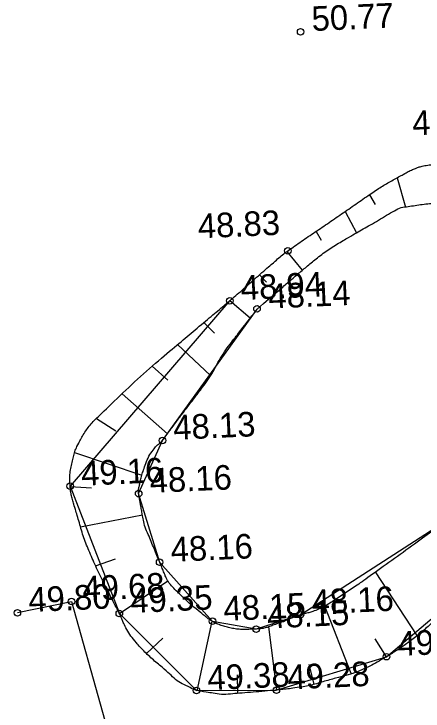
# Model space of a CAD drawing. Extents: x 641368 to 642075, y 6454981 to 6455876.
# Drawn here: x 641543.45 to 641555.93, y 6455583.24 to 6455604.49 of the extents above; entities that cross this region are included whole.
import ezdxf

# ---------------------------------------------------------------- set-up
doc = ezdxf.new("R2010")
doc.units = 0
for name, color, linetype in [('KIHT_28', 7, 'Continuous'), ('KIHT_31', 7, 'Continuous'), ('KIHT_34', 7, 'Continuous'), ('KIHT_42', 7, 'Continuous'), ('KIHT_54', 7, 'Continuous'), ('KIHT_60', 7, 'Continuous')]:
    doc.layers.add(name, color=color, linetype=linetype)

# ---------------------------------------------------------------- blocks, each defined once
blk = doc.blocks.new('PUNKT')
at = {"layer": 'KIHT_54'}
blk.add_circle((0, 0), 0.1, dxfattribs=at)

msp = doc.modelspace()

# ---------------------------------------------------------------- linework, layer by layer
at = {"layer": 'KIHT_28'}
for p, q in [((641545.202, 6455586.579), (641545.202, 6455586.579)), ((641545.202, 6455586.579), (641545.202, 6455586.579)), ((641545.202, 6455586.579), (641545.202, 6455586.579)), ((641543.554, 6455586.244), (641543.554, 6455586.244)), ((641543.554, 6455586.244), (641543.554, 6455586.244)), ((641543.554, 6455586.244), (641543.554, 6455586.244))]:
    msp.add_line(p, q, dxfattribs=at)
msp.add_lwpolyline([(641543.554, 6455586.244), (641545.202, 6455586.579), (641547.093, 6455579.833), (641548.24, 6455575.924)], dxfattribs=at)
at = {"layer": 'KIHT_31'}
for p, q in [((641551.797, 6455597.271), (641551.797, 6455597.271)), ((641551.797, 6455597.271), (641551.797, 6455597.271)), ((641551.797, 6455597.271), (641551.797, 6455597.271)), ((641550.03, 6455595.753), (641550.03, 6455595.753)), ((641550.03, 6455595.753), (641550.03, 6455595.753)), ((641550.03, 6455595.753), (641550.03, 6455595.753)), ((641550.865, 6455595.495), (641550.865, 6455595.495)), ((641550.865, 6455595.495), (641550.865, 6455595.495)), ((641550.865, 6455595.495), (641550.865, 6455595.495)), ((641547.975, 6455591.492), (641547.975, 6455591.492)), ((641547.975, 6455591.492), (641547.975, 6455591.492)), ((641547.975, 6455591.492), (641547.975, 6455591.492)), ((641545.161, 6455590.095), (641545.161, 6455590.095)), ((641545.161, 6455590.095), (641545.161, 6455590.095)), ((641545.161, 6455590.095), (641545.161, 6455590.095)), ((641547.248, 6455589.871), (641547.248, 6455589.871)), ((641547.248, 6455589.871), (641547.248, 6455589.871)), ((641547.248, 6455589.871), (641547.248, 6455589.871)), ((641547.891, 6455587.776), (641547.891, 6455587.776)), ((641547.891, 6455587.776), (641547.891, 6455587.776)), ((641547.891, 6455587.776), (641547.891, 6455587.776)), ((641546.663, 6455586.217), (641546.663, 6455586.217)), ((641546.663, 6455586.217), (641546.663, 6455586.217)), ((641546.663, 6455586.217), (641546.663, 6455586.217)), ((641552.194, 6455586.178), (641552.194, 6455586.178)), ((641552.194, 6455586.178), (641552.194, 6455586.178)), ((641552.194, 6455586.178), (641552.194, 6455586.178)), ((641549.502, 6455585.977), (641549.502, 6455585.977)), ((641549.502, 6455585.977), (641549.502, 6455585.977)), ((641549.502, 6455585.977), (641549.502, 6455585.977)), ((641550.832, 6455585.744), (641550.832, 6455585.744)), ((641550.832, 6455585.744), (641550.832, 6455585.744)), ((641550.832, 6455585.744), (641550.832, 6455585.744)), ((641554.806, 6455584.899), (641554.806, 6455584.899)), ((641554.806, 6455584.899), (641554.806, 6455584.899)), ((641554.806, 6455584.899), (641554.806, 6455584.899)), ((641549.01, 6455583.866), (641549.01, 6455583.866)), ((641549.01, 6455583.866), (641549.01, 6455583.866)), ((641549.01, 6455583.866), (641549.01, 6455583.866)), ((641551.448, 6455583.883), (641551.448, 6455583.883)), ((641551.448, 6455583.883), (641551.448, 6455583.883)), ((641551.448, 6455583.883), (641551.448, 6455583.883))]:
    msp.add_line(p, q, dxfattribs=at)
for points in [[(641550.03, 6455595.753), (641545.161, 6455590.095), (641546.663, 6455586.217), (641549.01, 6455583.866), (641551.448, 6455583.883), (641554.806, 6455584.899), (641557.982, 6455587.581), (641560.561, 6455590.798), (641560.646, 6455592.898)], [(641559.258, 6455593.999), (641558.498, 6455591.834), (641556.468, 6455588.93), (641552.194, 6455586.178), (641550.832, 6455585.744), (641549.502, 6455585.977), (641547.891, 6455587.776), (641547.248, 6455589.871), (641547.975, 6455591.492), (641550.865, 6455595.495)]]:
    msp.add_lwpolyline(points, dxfattribs=at)
at = {"layer": 'KIHT_34'}
for points in [[(641550.865, 6455595.495), (641551.163, 6455595.752), (641551.46, 6455596.009), (641551.758, 6455596.266), (641552.028, 6455596.499), (641552.3, 6455596.73), (641552.577, 6455596.956), (641552.92, 6455597.236), (641553.297, 6455597.474), (641553.68, 6455597.696), (641553.891, 6455597.819), (641554.103, 6455597.937), (641554.314, 6455598.058), (641554.565, 6455598.202), (641554.807, 6455598.358), (641555.065, 6455598.499), (641555.253, 6455598.603), (641555.472, 6455598.621), (641555.682, 6455598.655), (641555.901, 6455598.69), (641556.121, 6455598.713), (641556.341, 6455598.723), (641556.554, 6455598.732), (641556.767, 6455598.728), (641556.98, 6455598.675), (641557.218, 6455598.616), (641557.427, 6455598.517), (641557.642, 6455598.41), (641557.807, 6455598.327), (641557.974, 6455598.253), (641558.116, 6455598.136), (641558.361, 6455597.937), (641558.581, 6455597.719), (641558.807, 6455597.502), (641559.027, 6455597.29), (641559.247, 6455597.086), (641559.448, 6455596.852), (641559.479, 6455596.815), (641559.497, 6455596.771), (641559.516, 6455596.727), (641559.581, 6455596.578), (641559.638, 6455596.431), (641559.674, 6455596.273), (641559.69, 6455596.202), (641559.696, 6455596.131), (641559.697, 6455596.06), (641559.7, 6455595.791), (641559.695, 6455595.521), (641559.646, 6455595.251), (641559.611, 6455595.065), (641559.569, 6455594.885), (641559.508, 6455594.707), (641559.426, 6455594.47), (641559.344, 6455594.234), (641559.258, 6455593.999), (641559.171, 6455593.763), (641559.083, 6455593.528), (641558.997, 6455593.292), (641558.879, 6455592.968), (641558.767, 6455592.642), (641558.653, 6455592.316), (641558.598, 6455592.157), (641558.558, 6455591.992), (641558.498, 6455591.834), (641558.457, 6455591.726), (641558.396, 6455591.627), (641558.34, 6455591.526), (641558.062, 6455591.026), (641557.777, 6455590.536), (641557.469, 6455590.053), (641557.3, 6455589.787), (641557.111, 6455589.537), (641556.89, 6455589.31), (641556.757, 6455589.174), (641556.616, 6455589.048), (641556.468, 6455588.93), (641556.401, 6455588.877), (641556.335, 6455588.825), (641556.266, 6455588.774), (641555.578, 6455588.266), (641554.882, 6455587.769), (641554.185, 6455587.273), (641553.824, 6455587.016), (641553.457, 6455586.771), (641553.081, 6455586.532), (641552.917, 6455586.427), (641552.74, 6455586.343), (641552.556, 6455586.278), (641552.437, 6455586.236), (641552.312, 6455586.219), (641552.194, 6455586.178), (641551.944, 6455586.089), (641551.699, 6455585.986), (641551.449, 6455585.895), (641551.31, 6455585.845), (641551.175, 6455585.791), (641551.03, 6455585.761), (641550.964, 6455585.748), (641550.898, 6455585.748), (641550.854, 6455585.745), (641550.819, 6455585.743)], [(641550.819, 6455585.743), (641550.783, 6455585.741), (641550.686, 6455585.736), (641550.54, 6455585.73), (641550.394, 6455585.733), (641550.232, 6455585.736), (641550.074, 6455585.772), (641549.916, 6455585.814), (641549.77, 6455585.853), (641549.631, 6455585.9), (641549.502, 6455585.977), (641549.396, 6455586.04), (641549.301, 6455586.113), (641549.206, 6455586.19), (641548.934, 6455586.411), (641548.675, 6455586.635), (641548.426, 6455586.884), (641548.285, 6455587.026), (641548.145, 6455587.173), (641548.067, 6455587.355), (641548.039, 6455587.422), (641548.012, 6455587.489), (641547.983, 6455587.556), (641547.953, 6455587.629), (641547.922, 6455587.702), (641547.891, 6455587.776), (641547.803, 6455587.985), (641547.719, 6455588.196), (641547.634, 6455588.407), (641547.545, 6455588.627), (641547.437, 6455588.842), (641547.391, 6455589.075), (641547.361, 6455589.227), (641547.336, 6455589.38), (641547.308, 6455589.532), (641547.288, 6455589.645), (641547.268, 6455589.758), (641547.248, 6455589.871), (641547.232, 6455589.966), (641547.261, 6455590.062), (641547.28, 6455590.158), (641547.313, 6455590.319), (641547.355, 6455590.471), (641547.409, 6455590.625), (641547.489, 6455590.85), (641547.586, 6455591.063), (641547.731, 6455591.254), (641547.801, 6455591.346), (641547.906, 6455591.401), (641547.975, 6455591.492), (641548.192, 6455591.78), (641548.405, 6455592.071), (641548.623, 6455592.359), (641548.793, 6455592.582), (641548.965, 6455592.803), (641549.134, 6455593.027), (641549.5, 6455593.515), (641549.766, 6455594.075), (641550.139, 6455594.557), (641550.381, 6455594.87), (641550.623, 6455595.182), (641550.865, 6455595.495)]]:
    msp.add_open_spline(points, degree=3, dxfattribs=at)
at = {"layer": 'KIHT_42'}
for p, q in [((641555.132, 6455599.496), (641555.385, 6455598.607)), ((641554.287, 6455598.982), (641554.468, 6455598.681)), ((641553.546, 6455598.47), (641553.891, 6455597.818)), ((641552.662, 6455597.863), (641552.819, 6455597.595)), ((641551.772, 6455597.253), (641552.241, 6455596.677)), ((641550.936, 6455596.541), (641551.153, 6455596.317)), ((641550.035, 6455595.758), (641550.656, 6455595.225)), ((641549.24, 6455595.088), (641549.564, 6455594.762)), ((641548.437, 6455594.414), (641549.437, 6455593.473)), ((641547.665, 6455593.752), (641548.14, 6455593.328)), ((641546.744, 6455592.911), (641548.125, 6455591.693)), ((641545.963, 6455592.164), (641546.549, 6455591.786)), ((641545.298, 6455591.123), (641547.348, 6455590.433)), ((641545.162, 6455590.083), (641545.814, 6455590.049)), ((641545.479, 6455588.859), (641547.364, 6455589.221)), ((641545.937, 6455587.671), (641546.546, 6455587.885)), ((641555.748, 6455585.546), (641554.479, 6455587.482)), ((641546.663, 6455586.218), (641548.144, 6455587.212)), ((641553.733, 6455584.383), (641552.926, 6455586.441)), ((641549.036, 6455583.862), (641549.497, 6455585.98)), ((641551.463, 6455583.885), (641551.216, 6455585.812)), ((641547.493, 6455585), (641547.992, 6455585.464)), ((641554.806, 6455584.9), (641554.464, 6455585.447)), ((641552.607, 6455584.066), (641552.449, 6455584.665)), ((641550.28, 6455583.782), (641550.266, 6455584.35))]:
    msp.add_line(p, q, dxfattribs=at)
for points in [[(641549.01, 6455583.866), (641548.888, 6455583.925), (641548.766, 6455583.984), (641548.645, 6455584.043), (641548.419, 6455584.152), (641548.241, 6455584.339), (641548.049, 6455584.503), (641547.736, 6455584.769), (641547.434, 6455585.034), (641547.162, 6455585.347), (641547.007, 6455585.524), (641546.886, 6455585.722), (641546.786, 6455585.932), (641546.741, 6455586.026), (641546.71, 6455586.125), (641546.663, 6455586.217), (641546.591, 6455586.36), (641546.514, 6455586.5), (641546.443, 6455586.643), (641546.203, 6455587.119), (641545.961, 6455587.592), (641545.753, 6455588.085), (641545.568, 6455588.523), (641545.444, 6455588.98), (641545.305, 6455589.435), (641545.261, 6455589.582), (641545.216, 6455589.727), (641545.186, 6455589.878), (641545.171, 6455589.95), (641545.167, 6455590.022), (641545.161, 6455590.095), (641545.155, 6455590.182), (641545.15, 6455590.27), (641545.152, 6455590.358), (641545.156, 6455590.546), (641545.196, 6455590.729), (641545.24, 6455590.913), (641545.278, 6455591.076), (641545.327, 6455591.231), (641545.406, 6455591.382), (641545.58, 6455591.71), (641545.791, 6455592.003), (641546.054, 6455592.256), (641546.768, 6455592.941), (641547.483, 6455593.611), (641548.236, 6455594.245), (641548.729, 6455594.66), (641549.224, 6455595.073), (641549.717, 6455595.489), (641549.821, 6455595.577), (641549.926, 6455595.665), (641550.03, 6455595.753), (641550.472, 6455596.128), (641550.902, 6455596.515), (641551.341, 6455596.894), (641551.49, 6455597.023), (641551.636, 6455597.157), (641551.797, 6455597.271), (641552.213, 6455597.564), (641552.637, 6455597.844), (641553.056, 6455598.132), (641553.493, 6455598.432), (641553.927, 6455598.736), (641554.365, 6455599.036), (641554.68, 6455599.252), (641555.016, 6455599.431), (641555.351, 6455599.618), (641555.474, 6455599.687), (641555.598, 6455599.749), (641555.73, 6455599.801), (641555.782, 6455599.822), (641555.836, 6455599.834), (641555.89, 6455599.847), (641555.978, 6455599.868), (641556.067, 6455599.887), (641556.156, 6455599.89), (641556.296, 6455599.895), (641556.435, 6455599.859), (641556.573, 6455599.815), (641556.787, 6455599.747), (641556.987, 6455599.674), (641557.184, 6455599.574), (641557.479, 6455599.423), (641557.766, 6455599.269), (641558.031, 6455599.074), (641558.287, 6455598.886), (641558.534, 6455598.691), (641558.782, 6455598.493), (641558.984, 6455598.33), (641559.184, 6455598.167), (641559.379, 6455597.994), (641559.555, 6455597.838), (641559.699, 6455597.654), (641559.84, 6455597.464), (641559.892, 6455597.393), (641559.941, 6455597.321), (641559.975, 6455597.24), (641560.007, 6455597.163), (641560.034, 6455597.085), (641560.05, 6455597.032), (641560.06, 6455596.997)], [(641560.06, 6455596.997), (641560.071, 6455596.962), (641560.097, 6455596.875), (641560.138, 6455596.746), (641560.167, 6455596.614), (641560.215, 6455596.39), (641560.255, 6455596.166), (641560.284, 6455595.94), (641560.355, 6455595.401), (641560.424, 6455594.862), (641560.494, 6455594.323), (641560.531, 6455594.038), (641560.571, 6455593.754), (641560.607, 6455593.47), (641560.624, 6455593.338), (641560.628, 6455593.206), (641560.638, 6455593.074), (641560.642, 6455593.015), (641560.646, 6455592.957), (641560.646, 6455592.898), (641560.648, 6455592.663), (641560.568, 6455592.434), (641560.476, 6455592.215), (641560.44, 6455592.13), (641560.398, 6455592.05), (641560.362, 6455591.967), (641560.278, 6455591.774), (641560.216, 6455591.57), (641560.126, 6455591.379), (641560.097, 6455591.317), (641560.028, 6455591.28), (641559.996, 6455591.219), (641559.821, 6455590.893), (641559.664, 6455590.556), (641559.487, 6455590.231), (641559.161, 6455589.628), (641558.83, 6455589.028), (641558.498, 6455588.429), (641558.337, 6455588.139), (641558.209, 6455587.825), (641557.982, 6455587.581), (641557.711, 6455587.291), (641557.396, 6455587.058), (641557.109, 6455586.791), (641556.788, 6455586.492), (641556.473, 6455586.186), (641556.15, 6455585.889), (641555.858, 6455585.622), (641555.547, 6455585.379), (641555.22, 6455585.156), (641555.085, 6455585.064), (641554.946, 6455584.982), (641554.806, 6455584.899), (641554.583, 6455584.769), (641554.363, 6455584.638), (641554.127, 6455584.532), (641553.853, 6455584.409), (641553.566, 6455584.331), (641553.277, 6455584.25), (641552.872, 6455584.137), (641552.47, 6455584.013), (641552.054, 6455583.952), (641551.852, 6455583.923), (641551.65, 6455583.903), (641551.448, 6455583.883), (641551.096, 6455583.849), (641550.745, 6455583.818), (641550.393, 6455583.791), (641550.119, 6455583.769), (641549.84, 6455583.737), (641549.568, 6455583.779), (641549.382, 6455583.808), (641549.196, 6455583.837), (641549.01, 6455583.866)]]:
    msp.add_open_spline(points, degree=3, dxfattribs=at)
at = {"layer": 'KIHT_60'}
msp.add_line((641552.194, 6455603.952), (641552.194, 6455603.952), dxfattribs=at)
msp.add_line((641552.194, 6455603.952), (641552.194, 6455603.952), dxfattribs=at)
msp.add_line((641552.194, 6455603.952), (641552.194, 6455603.952), dxfattribs=at)

# ---------------------------------------------------------------- block references
at = {"layer": 'KIHT_31', "rotation": 2.56399}
msp.add_blockref('PUNKT', (641551.8, 6455597.27), dxfattribs=at)
at = {"layer": 'KIHT_54', "rotation": 2.56399}
for p in [(641552.19, 6455603.95), (641551.8, 6455597.27), (641551.8, 6455597.27), (641550.03, 6455595.75), (641550.86, 6455595.5), (641547.98, 6455591.49), (641545.16, 6455590.1), (641547.25, 6455589.87), (641547.89, 6455587.78), (641545.2, 6455586.58), (641543.55, 6455586.24), (641546.66, 6455586.22), (641552.19, 6455586.18), (641549.5, 6455585.98), (641550.83, 6455585.74), (641554.81, 6455584.9), (641549.01, 6455583.87), (641551.45, 6455583.88)]:
    msp.add_blockref('PUNKT', p, dxfattribs=at)

# ---------------------------------------------------------------- texts
for s, p in [('50.77', (641552.54, 6455603.97)), ('49.68', (641545.55, 6455586.6)), ('49.80', (641543.9, 6455586.26))]:
    msp.add_text(s, height=0.75, rotation=2.564).set_placement(p)
at = {"layer": 'KIHT_31'}
for s, p in [('48.78', (641555.61, 6455600.79)), ('48.83', (641549.07, 6455597.65)), ('48.94', (641550.38, 6455595.77)), ('48.14', (641551.22, 6455595.51)), ('48.13', (641548.32, 6455591.51)), ('49.16', (641545.51, 6455590.11)), ('48.16', (641547.6, 6455589.89)), ('48.16', (641548.24, 6455587.79)), ('49.35', (641547.01, 6455586.23)), ('48.16', (641552.54, 6455586.19)), ('48.15', (641549.85, 6455585.99)), ('48.15', (641551.18, 6455585.76)), ('49.35', (641555.16, 6455584.92)), ('49.28', (641551.8, 6455583.9)), ('49.38', (641549.36, 6455583.88))]:
    msp.add_text(s, height=0.75, rotation=2.564, dxfattribs=at).set_placement(p)

doc.saveas('drawing.dxf')
